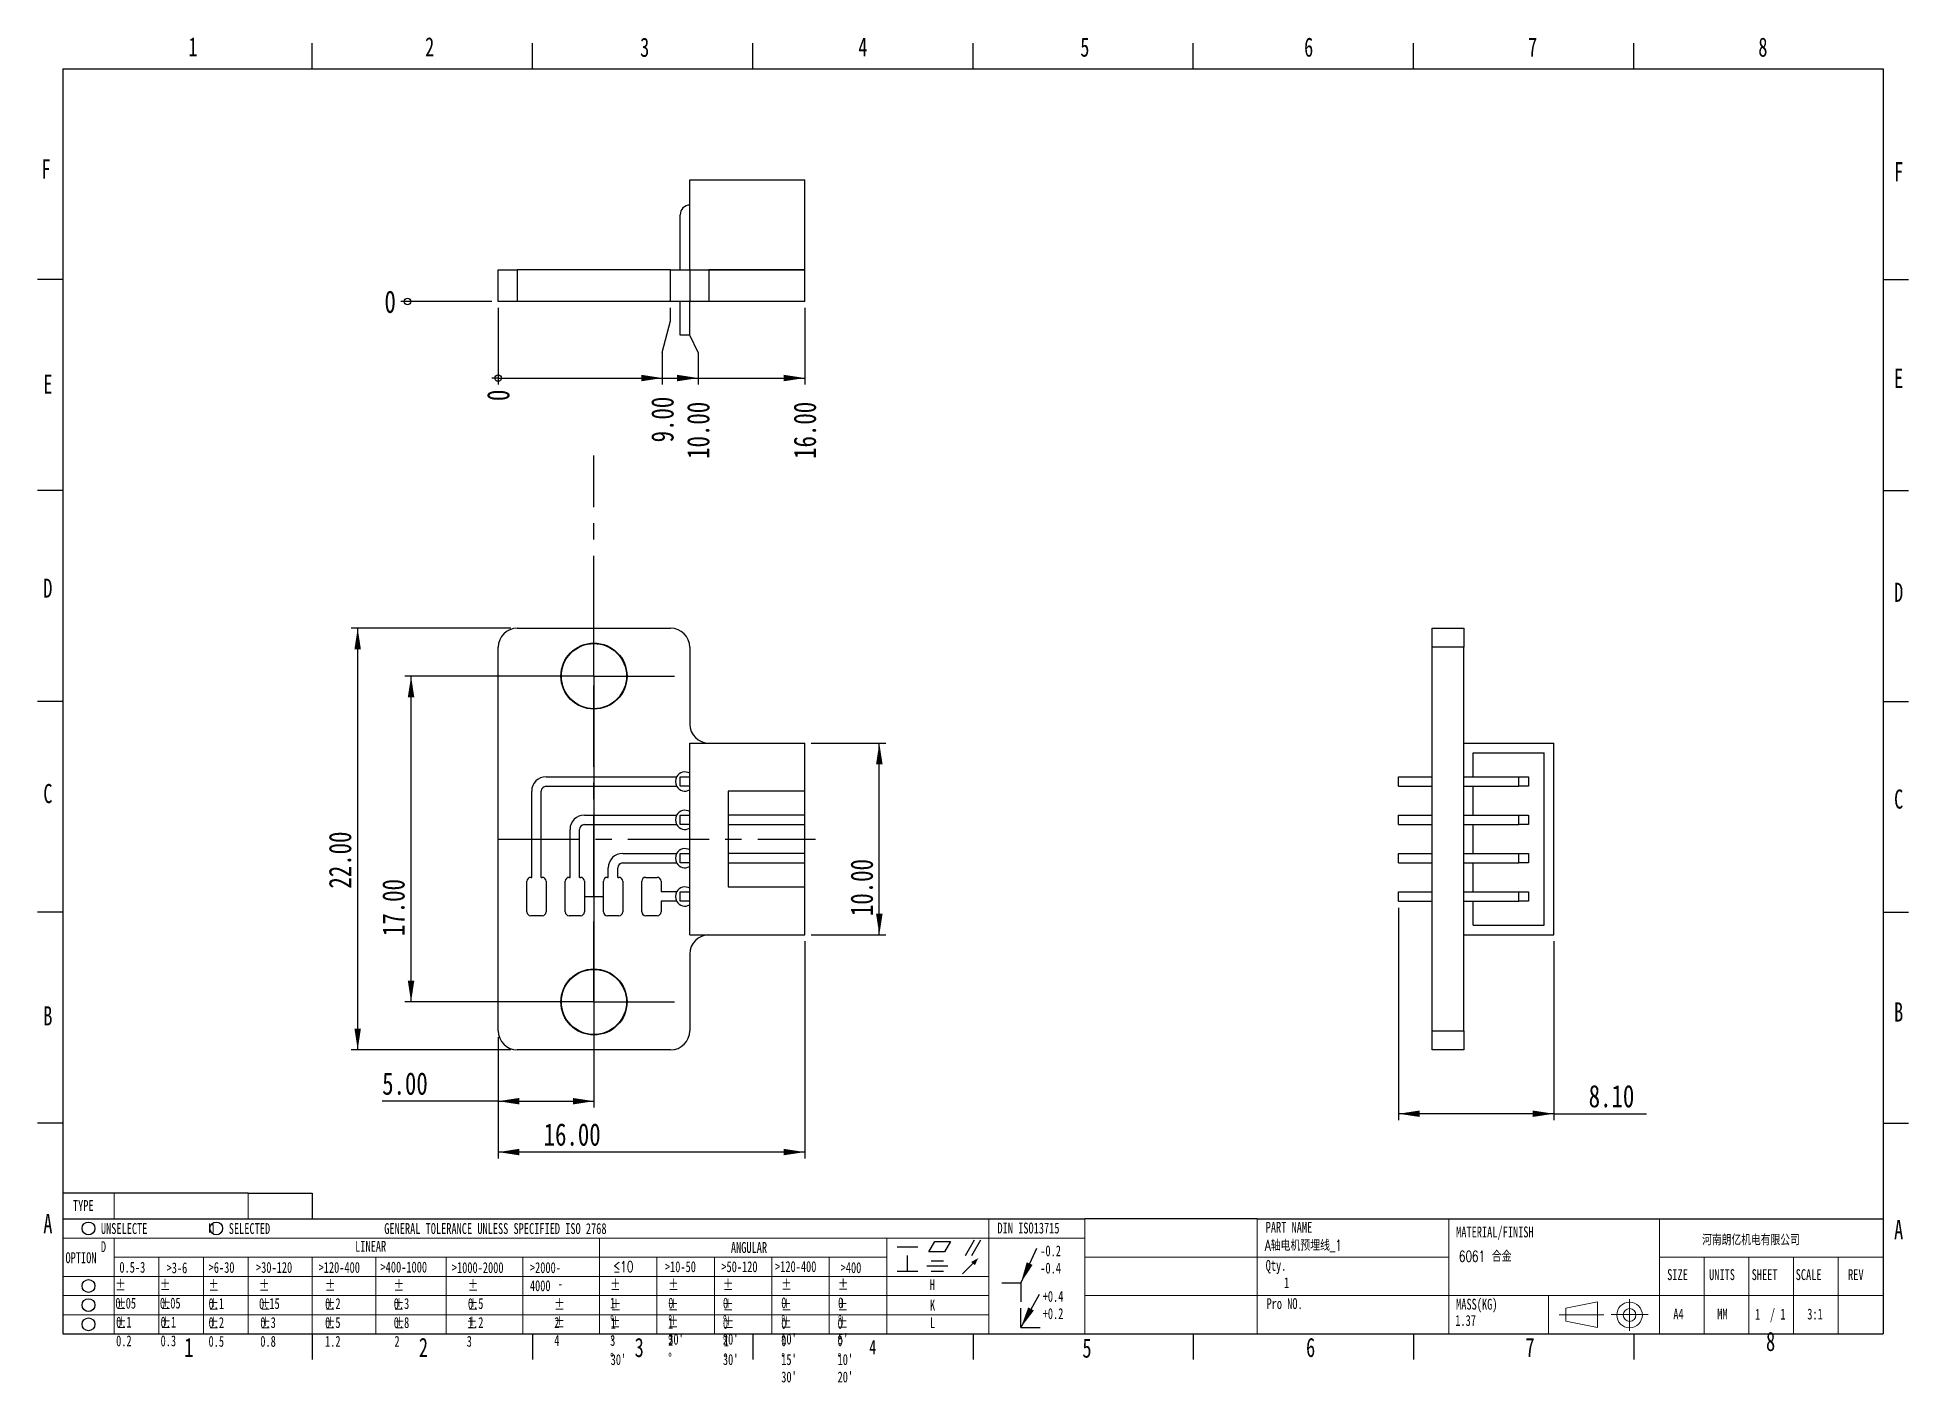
# Model space of a CAD drawing. Header units: millimetres. Extents: x 2 to 295, y -2 to 209.
import ezdxf

# ---------------------------------------------------------------- set-up
doc = ezdxf.new("R2010")
doc.units = ezdxf.units.MM
doc.header["$PDSIZE"] = -1
doc.linetypes.add('CENTERX2', pattern=[20.32, 12.7, -2.54, 2.54, -2.54])
doc.layers.add('SLD-0', color=179, linetype='Continuous')
doc.styles.add('SLDTEXTSTYLE0', font='TXT', dxfattribs={"width": 0.7})
doc.styles.add('SLDTEXTSTYLE1', font='TXT', dxfattribs={"width": 0.7, "bigfont": 'bigfont'})
doc.styles.add('SLDTEXTSTYLE2', font='TXT', dxfattribs={"width": 0.75, "bigfont": 'bigfont'})
doc.styles.add('SLDTEXTSTYLE3', font='TXT', dxfattribs={"width": 0.75})
doc.dimstyles.new('SLDDIMSTYLE0', dxfattribs={"dimtxt": 3.5, "dimasz": 3.302, "dimexe": 0, "dimexo": 0.0625, "dimgap": 0.875, "dimtad": 1, "dimlfac": 0.333333, "dimrnd": 1e-09, "dimzin": 4, "dimdsep": 46, "dimtxsty": 'SLDTEXTSTYLE3', "dimsah": 1, "dimcen": 0.09, "dimadec": 0, "dimazin": 1, "dimtfac": 1, "dimtofl": 0, "dimtmove": 0, "dimatfit": 3, "dimfxl": 1, "dimfrac": 2, "dimtolj": 1, "dimtzin": 12, "dimarcsym": 0})
doc.dimstyles.new('SLDDIMSTYLE1', dxfattribs={"dimtxt": 3.5, "dimasz": 0.338667, "dimexe": 0, "dimexo": 0.0625, "dimgap": 0.875, "dimtad": 0, "dimtih": 1, "dimtoh": 1, "dimdec": 0, "dimlfac": 0.333333, "dimrnd": 1e-09, "dimdsep": 46, "dimtxsty": 'SLDTEXTSTYLE3', "dimblk1": 'ORIGIN', "dimblk2": 'ORIGIN', "dimsah": 1, "dimcen": 0.09, "dimadec": 0, "dimazin": 2, "dimtfac": 1, "dimtdec": 0, "dimtofl": 0, "dimtmove": 0, "dimatfit": 3, "dimldrblk": 'ORIGIN', "dimfxl": 1, "dimfrac": 2, "dimtolj": 1, "dimtzin": 12, "dimarcsym": 0})
doc.dimstyles.new('SLDDIMSTYLE2', dxfattribs={"dimtxt": 3.5, "dimasz": 3.302, "dimexe": 0, "dimexo": 0.0625, "dimgap": 0.875, "dimtad": 0, "dimtih": 1, "dimtoh": 1, "dimlfac": 0.333333, "dimrnd": 1e-09, "dimzin": 4, "dimdsep": 46, "dimtxsty": 'SLDTEXTSTYLE3', "dimsah": 1, "dimcen": 0.09, "dimadec": 0, "dimazin": 1, "dimtfac": 1, "dimtofl": 0, "dimtmove": 0, "dimatfit": 3, "dimfxl": 1, "dimfrac": 2, "dimtolj": 1, "dimtzin": 12, "dimarcsym": 0})

# ---------------------------------------------------------------- blocks, each defined once
blk = doc.blocks.new('块2')
at = {"color": 7, "linetype": 'CENTERX2', "lineweight": 18}
blk.add_line((247, 9), (254, 9), dxfattribs=at)
at = {"color": 7, "linetype": 'Continuous', "lineweight": 18}
for p, q in [((253, 11), (248.07, 10)), ((248.07, 10), (248.07, 8)), ((253, 7), (253, 11)), ((248.07, 8), (253, 7))]:
    blk.add_line(p, q, dxfattribs=at)
blk = doc.blocks.new('块3')
at = {"color": 7, "linetype": 'Continuous', "lineweight": 18}
blk.add_line((248.41, 9.01), (254.21, 9.01), dxfattribs=at)
at = {"color": 7, "linetype": 'CENTERX2', "lineweight": 18}
blk.add_line((251.31, 11.45), (251.31, 6.45), dxfattribs=at)
at = {"color": 7, "linetype": 'Continuous', "lineweight": 18}
for radius in [2, 1]:
    blk.add_circle((251.31, 8.95), radius, dxfattribs=at)
blk = doc.blocks.new('SW_SYMBOL_GTOL_FLAT')
at = {"layer": 'SLD-0', "color": 0}
for p, q in [((0, 0), (577.3, 1000)), ((1500, 0), (0, 0)), ((577.3, 1000), (2077.3, 1000)), ((2077.3, 1000), (1500, 0))]:
    blk.add_line(p, q, dxfattribs=at)
blk = doc.blocks.new('SW_SYMBOL_GTOL_SYMMETRY')
at = {"layer": 'SLD-0', "color": 0}
for p, q in [((0, 500), (2000, 500)), ((400, 1000), (1600, 1000)), ((400, 0), (1600, 0))]:
    blk.add_line(p, q, dxfattribs=at)
blk = doc.blocks.new('SW_SYMBOL_GTOL_SRUN')
at = {"layer": 'SLD-0', "color": 0}
blk.add_line((0, -250), (980, 730), dxfattribs=at)
blk.add_solid([(1500, 1250), (822, 880), (1183, 572)], dxfattribs=at)
blk = doc.blocks.new('SW_SYMBOL_GTOL_PERP')
at = {"layer": 'SLD-0', "color": 0}
for p, q in [((1000, -250), (1000, 1250)), ((0, -250), (2000, -250))]:
    blk.add_line(p, q, dxfattribs=at)
blk = doc.blocks.new('SW_SYMBOL_GTOL_PARA')
at = {"layer": 'SLD-0', "color": 0}
for p, q in [((0, -250), (866, 1250)), ((600, -250), (1466, 1250))]:
    blk.add_line(p, q, dxfattribs=at)
blk = doc.blocks.new('SW_SYMBOL_GTOL_STRAIGHT')
at = {"layer": 'SLD-0', "color": 0}
blk.add_line((0, 500), (2000, 500), dxfattribs=at)
blk = doc.blocks.new('SW_NOTE_0')
at = {"layer": 'SLD-0', "color": 0, "char_height": 1.7, "attachment_point": 1, "style": 'SLDTEXTSTYLE0'}
for s, insert in [('-0.2', (0.57, 0.47)), ('-0.4', (0.57, -2.23))]:
    blk.add_mtext(s, dxfattribs=dict(at, insert=insert))
blk = doc.blocks.new('SW_NOTE_0_1')
at = {"layer": 'SLD-0', "color": 0, "char_height": 1.7, "attachment_point": 1, "style": 'SLDTEXTSTYLE0'}
for s, insert in [('+0.4', (0.57, 0.54)), ('+0.2', (0.57, -2.16))]:
    blk.add_mtext(s, dxfattribs=dict(at, insert=insert))
blk = doc.blocks.new('_D')
at = {"layer": 'SLD-0', "color": 7}
for p, q in [((76.15, 116.45), (51.15, 116.45)), ((52.15, 50.45), (52.15, 116.45)), ((76.15, 50.45), (51.15, 50.45))]:
    blk.add_line(p, q, dxfattribs=at)
for points in [[(52.15, 116.45), (51.64, 113.15), (52.65, 113.15)], [(52.15, 50.45), (52.65, 53.76), (51.64, 53.76)]]:
    blk.add_solid(points, dxfattribs=at)
at = {"layer": 'SLD-0', "color": 7, "insert": (47.63, 75.69), "char_height": 3.5, "attachment_point": 1, "rotation": 90, "style": 'SLDTEXTSTYLE3'}
blk.add_mtext('22.00', dxfattribs=at)
blk = doc.blocks.new('_D_1')
at = {"layer": 'SLD-0', "color": 7}
for p, q in [((122.15, 67.45), (122.15, 33.45)), ((74.15, 52.45), (74.15, 33.45)), ((122.15, 34.45), (74.15, 34.45))]:
    blk.add_line(p, q, dxfattribs=at)
for points in [[(74.15, 34.45), (77.45, 33.95), (77.45, 34.96)], [(122.15, 34.45), (118.84, 34.96), (118.84, 33.95)]]:
    blk.add_solid(points, dxfattribs=at)
at = {"layer": 'SLD-0', "color": 7, "insert": (81.27, 38.96), "char_height": 3.5, "attachment_point": 1, "style": 'SLDTEXTSTYLE3'}
blk.add_mtext('16.00', dxfattribs=at)
blk = doc.blocks.new('_D_2')
at = {"layer": 'SLD-0', "color": 7}
for p, q in [((89.15, 107.95), (89.15, 41.42)), ((74.15, 52.45), (74.15, 41.42)), ((74.15, 42.42), (55.98, 42.42)), ((74.15, 42.42), (89.15, 42.42))]:
    blk.add_line(p, q, dxfattribs=at)
for points in [[(74.15, 42.42), (77.45, 41.91), (77.45, 42.92)], [(89.15, 42.42), (85.84, 42.92), (85.84, 41.91)]]:
    blk.add_solid(points, dxfattribs=at)
at = {"layer": 'SLD-0', "color": 7, "insert": (55.98, 46.93), "char_height": 3.5, "attachment_point": 1, "style": 'SLDTEXTSTYLE3'}
blk.add_mtext('5.00', dxfattribs=at)
blk = doc.blocks.new('_D_3')
at = {"layer": 'SLD-0', "color": 7}
for p, q in [((88.15, 108.95), (59.51, 108.95)), ((60.51, 57.95), (60.51, 108.95)), ((88.15, 57.95), (59.51, 57.95))]:
    blk.add_line(p, q, dxfattribs=at)
for points in [[(60.51, 108.95), (60, 105.65), (61.01, 105.65)], [(60.51, 57.95), (61.01, 61.26), (60, 61.26)]]:
    blk.add_solid(points, dxfattribs=at)
at = {"layer": 'SLD-0', "color": 7, "insert": (55.99, 68.26), "char_height": 3.5, "attachment_point": 1, "rotation": 90, "style": 'SLDTEXTSTYLE3'}
blk.add_mtext('17.00', dxfattribs=at)
blk = doc.blocks.new('_D_4')
at = {"layer": 'SLD-0', "color": 7}
for p, q in [((123.15, 98.45), (134.83, 98.45)), ((133.83, 68.45), (133.83, 98.45)), ((123.15, 68.45), (134.83, 68.45))]:
    blk.add_line(p, q, dxfattribs=at)
for points in [[(133.83, 98.45), (133.32, 95.15), (134.34, 95.15)], [(133.83, 68.45), (134.34, 71.76), (133.32, 71.76)]]:
    blk.add_solid(points, dxfattribs=at)
at = {"layer": 'SLD-0', "color": 7, "insert": (129.32, 71.39), "char_height": 3.5, "attachment_point": 1, "rotation": 90, "style": 'SLDTEXTSTYLE3'}
blk.add_mtext('10.00', dxfattribs=at)
blk = doc.blocks.new('SW_CENTERMARKSYMBOL_0')
at = {"layer": 'SLD-0', "color": 0}
for p, q in [((0, 7.5), (0, 12.6)), ((0, 0), (0, 7.5)), ((-7.5, 0), (-12.6, 0)), ((0, 0), (-7.5, 0)), ((0, 0), (0, -7.5)), ((0, 0), (7.5, 0)), ((7.5, 0), (12.6, 0)), ((0, -7.5), (0, -12.6))]:
    blk.add_line(p, q, dxfattribs=at)
blk = doc.blocks.new('SW_CENTERMARKSYMBOL_1')
at = {"layer": 'SLD-0', "color": 0}
for p, q in [((0, 7.5), (0, 12.6)), ((0, 0), (0, 7.5)), ((-7.5, 0), (-12.6, 0)), ((0, 0), (-7.5, 0)), ((0, 0), (0, -7.5)), ((0, 0), (7.5, 0)), ((7.5, 0), (12.6, 0)), ((0, -7.5), (0, -12.6))]:
    blk.add_line(p, q, dxfattribs=at)
blk = doc.blocks.new('_D_5')
at = {"layer": 'SLD-0', "color": 7}
for p, q in [((215.14, 72.7), (215.14, 39.45)), ((239.44, 67.45), (239.44, 39.45)), ((239.44, 40.45), (215.14, 40.45)), ((239.44, 40.45), (253.97, 40.45))]:
    blk.add_line(p, q, dxfattribs=at)
for points in [[(215.14, 40.45), (218.44, 39.95), (218.44, 40.96)], [(239.44, 40.45), (236.14, 40.96), (236.14, 39.95)]]:
    blk.add_solid(points, dxfattribs=at)
at = {"layer": 'SLD-0', "color": 7, "insert": (244.91, 44.96), "char_height": 3.5, "attachment_point": 1, "style": 'SLDTEXTSTYLE3'}
blk.add_mtext('8.10', dxfattribs=at)
blk = doc.blocks.new('_Origin')
at = {"color": 0, "linetype": 'ByBlock', "lineweight": -2}
blk.add_line((0, 0), (-1, 0), dxfattribs=at)
blk.add_circle((0, 0), 0.5, dxfattribs=at)
blk = doc.blocks.new('_D_6')
at = {"layer": 'SLD-0'}
blk.add_line((74.15, 166.57), (74.15, 154.58), dxfattribs=at)
at = {"layer": 'SLD-0', "xscale": 1.016, "yscale": 1.016}
blk.add_blockref('_Origin', (74.15, 155.6), dxfattribs=at)
at = {"layer": 'SLD-0', "insert": (72.41, 152), "char_height": 3.5, "attachment_point": 1, "rotation": 90, "style": 'SLDTEXTSTYLE3'}
blk.add_mtext('0', dxfattribs=at)
blk = doc.blocks.new('_D_7')
at = {"layer": 'SLD-0', "color": 7}
for p, q in [((99.84, 159.58), (101.15, 164.58)), ((101.15, 164.58), (101.15, 166.57)), ((99.84, 159.58), (99.84, 154.58)), ((74.15, 155.6), (99.84, 155.6))]:
    blk.add_line(p, q, dxfattribs=at)
blk.add_solid([(99.84, 155.6), (96.54, 156.11), (96.54, 155.09)], dxfattribs=at)
at = {"layer": 'SLD-0', "color": 7, "insert": (98.11, 145.53), "char_height": 3.5, "attachment_point": 1, "rotation": 90, "style": 'SLDTEXTSTYLE3'}
blk.add_mtext('9.00', dxfattribs=at)
blk = doc.blocks.new('_D_8')
at = {"layer": 'SLD-0', "color": 7}
for p, q in [((105.45, 159.58), (104.15, 162.32)), ((105.45, 159.58), (105.45, 154.58)), ((99.84, 155.6), (105.45, 155.6))]:
    blk.add_line(p, q, dxfattribs=at)
blk.add_solid([(105.45, 155.6), (102.15, 156.11), (102.15, 155.09)], dxfattribs=at)
at = {"layer": 'SLD-0', "color": 7, "insert": (103.72, 142.95), "char_height": 3.5, "attachment_point": 1, "rotation": 90, "style": 'SLDTEXTSTYLE3'}
blk.add_mtext('10.00', dxfattribs=at)
blk = doc.blocks.new('_D_9')
at = {"layer": 'SLD-0', "color": 7}
for p, q in [((122.15, 166.57), (122.15, 154.58)), ((105.45, 155.6), (122.15, 155.6))]:
    blk.add_line(p, q, dxfattribs=at)
blk.add_solid([(122.15, 155.6), (118.84, 156.11), (118.84, 155.09)], dxfattribs=at)
at = {"layer": 'SLD-0', "color": 7, "insert": (120.41, 142.95), "char_height": 3.5, "attachment_point": 1, "rotation": 90, "style": 'SLDTEXTSTYLE3'}
blk.add_mtext('16.00', dxfattribs=at)
blk = doc.blocks.new('_D_10')
at = {"layer": 'SLD-0'}
blk.add_line((73.15, 167.57), (58.93, 167.57), dxfattribs=at)
at = {"layer": 'SLD-0', "xscale": 1.016, "yscale": 1.016}
blk.add_blockref('_Origin', (59.94, 167.57), dxfattribs=at)
at = {"layer": 'SLD-0', "insert": (56.34, 169.3), "char_height": 3.5, "attachment_point": 1, "style": 'SLDTEXTSTYLE3'}
blk.add_mtext('0', dxfattribs=at)

msp = doc.modelspace()

# ---------------------------------------------------------------- linework, layer by layer
at = {"color": 7, "linetype": 'Continuous', "lineweight": 25}
for p, q in [((45, 204), (45, 208)), ((79.5, 204), (79.5, 208)), ((114, 204), (114, 208)), ((148.5, 204), (148.5, 208)), ((183, 204), (183, 208)), ((217.5, 204), (217.5, 208)), ((252, 204), (252, 208)), ((6, 204), (291, 204)), ((6, 204), (6, 6)), ((291, 204), (291, 6)), ((104.146, 186.615), (122.146, 186.615)), ((104.146, 172.515), (104.146, 186.615)), ((122.146, 172.515), (122.146, 186.615)), ((102.646, 172.515), (102.646, 181.165)), ((6, 171), (2, 171)), ((74.146, 167.565), (74.146, 172.515)), ((74.146, 172.515), (77.146, 172.515)), ((77.146, 172.515), (77.146, 167.565)), ((101.146, 172.515), (77.146, 172.515)), ((101.146, 167.565), (101.146, 172.515)), ((101.146, 172.515), (104.146, 172.515)), ((104.146, 172.515), (104.146, 167.565)), ((104.146, 172.515), (107.146, 172.515)), ((107.146, 172.515), (122.146, 172.515)), ((107.146, 172.515), (107.146, 167.565)), ((122.146, 172.515), (107.146, 172.515)), ((122.146, 167.565), (122.146, 172.515)), ((291, 171), (295, 171)), ((77.146, 167.565), (74.146, 167.565)), ((101.146, 167.565), (77.146, 167.565)), ((104.146, 167.565), (101.146, 167.565)), ((102.646, 162.315), (102.646, 167.565)), ((104.146, 162.315), (104.146, 167.565)), ((107.146, 167.565), (104.146, 167.565)), ((122.146, 167.565), (107.146, 167.565)), ((104.146, 162.315), (102.646, 162.315)), ((6, 138), (2, 138)), ((291, 138), (295, 138)), ((77.146, 116.453), (101.146, 116.453)), ((220.39, 116.453), (225.34, 116.453)), ((220.39, 113.453), (220.39, 116.453)), ((225.34, 116.453), (225.34, 113.453)), ((74.146, 53.453), (74.146, 113.453)), ((104.146, 113.453), (104.146, 101.453)), ((225.34, 113.453), (220.39, 113.453)), ((220.39, 53.453), (220.39, 113.453)), ((225.34, 53.453), (225.34, 113.453)), ((6, 105), (2, 105)), ((291, 105), (295, 105)), ((104.146, 98.453), (122.146, 98.453)), ((104.146, 68.453), (104.146, 98.453)), ((122.146, 90.953), (122.146, 98.453)), ((225.34, 98.453), (239.44, 98.453)), ((226.84, 96.953), (237.94, 96.953)), ((226.84, 93.203), (226.84, 96.953)), ((237.94, 69.953), (237.94, 96.953)), ((239.44, 68.453), (239.44, 98.453)), ((79.396, 77.453), (79.396, 90.953)), ((80.896, 77.453), (80.896, 90.953)), ((81.646, 93.203), (102.097, 93.203)), ((81.646, 91.703), (102.097, 91.703)), ((102.646, 91.703), (102.646, 93.203)), ((102.646, 93.203), (104.146, 93.203)), ((104.146, 91.703), (102.646, 91.703)), ((122.146, 90.953), (110.146, 90.953)), ((110.146, 90.953), (110.146, 75.953)), ((122.146, 87.203), (122.146, 90.953)), ((215.14, 93.203), (220.39, 93.203)), ((215.14, 91.703), (215.14, 93.203)), ((215.14, 91.703), (220.39, 91.703)), ((225.34, 93.203), (233.99, 93.203)), ((225.34, 91.703), (233.99, 91.703)), ((226.84, 87.203), (226.84, 91.703)), ((233.99, 91.703), (233.99, 93.203)), ((233.99, 93.203), (235.49, 93.203)), ((235.49, 91.703), (233.99, 91.703)), ((235.49, 93.203), (235.49, 91.703)), ((87.646, 87.203), (102.097, 87.203)), ((87.646, 85.703), (102.097, 85.703)), ((102.646, 85.703), (102.646, 87.203)), ((102.646, 87.203), (104.146, 87.203)), ((104.146, 85.703), (102.646, 85.703)), ((122.146, 87.203), (110.146, 87.203)), ((110.146, 85.703), (122.146, 85.703)), ((122.146, 85.703), (122.146, 87.203)), ((122.146, 81.203), (122.146, 85.703)), ((215.14, 87.203), (220.39, 87.203)), ((215.14, 85.703), (215.14, 87.203)), ((215.14, 85.703), (220.39, 85.703)), ((225.34, 87.203), (233.99, 87.203)), ((225.34, 85.703), (233.99, 85.703)), ((226.84, 81.203), (226.84, 85.703)), ((233.99, 85.703), (233.99, 87.203)), ((233.99, 87.203), (235.49, 87.203)), ((235.49, 85.703), (233.99, 85.703)), ((235.49, 87.203), (235.49, 85.703)), ((85.396, 77.453), (85.396, 84.953)), ((86.896, 77.453), (86.896, 84.953)), ((93.646, 81.203), (102.097, 81.203)), ((93.646, 79.703), (102.097, 79.703)), ((102.646, 79.703), (102.646, 81.203)), ((102.646, 81.203), (104.146, 81.203)), ((104.146, 79.703), (102.646, 79.703)), ((122.146, 81.203), (110.146, 81.203)), ((110.146, 79.703), (122.146, 79.703)), ((122.146, 79.703), (122.146, 81.203)), ((122.146, 75.953), (122.146, 79.703)), ((215.14, 81.203), (220.39, 81.203)), ((215.14, 79.703), (215.14, 81.203)), ((215.14, 79.703), (220.39, 79.703)), ((225.34, 81.203), (233.99, 81.203)), ((225.34, 79.703), (233.99, 79.703)), ((226.84, 75.203), (226.84, 79.703)), ((233.99, 79.703), (233.99, 81.203)), ((233.99, 81.203), (235.49, 81.203)), ((235.49, 79.703), (233.99, 79.703)), ((235.49, 81.203), (235.49, 79.703)), ((78.646, 72.053), (78.646, 76.853)), ((79.246, 77.453), (79.396, 77.453)), ((80.896, 77.453), (81.046, 77.453)), ((81.646, 76.853), (81.646, 72.053)), ((84.646, 72.053), (84.646, 76.853)), ((85.246, 77.453), (85.396, 77.453)), ((86.896, 77.453), (87.046, 77.453)), ((87.646, 76.853), (87.646, 72.053)), ((90.646, 72.053), (90.646, 76.853)), ((91.246, 77.453), (91.396, 77.453)), ((91.396, 77.453), (91.396, 78.953)), ((92.896, 77.453), (92.896, 78.953)), ((92.896, 77.453), (93.046, 77.453)), ((93.646, 76.853), (93.646, 72.053)), ((96.646, 72.053), (96.646, 76.853)), ((97.246, 77.453), (99.046, 77.453)), ((99.646, 76.853), (99.646, 75.203)), ((102.097, 75.203), (99.646, 75.203)), ((99.646, 73.703), (99.646, 72.053)), ((102.097, 73.703), (99.646, 73.703)), ((102.646, 73.703), (102.646, 75.203)), ((102.646, 75.203), (104.146, 75.203)), ((104.146, 73.703), (102.646, 73.703)), ((110.146, 75.953), (122.146, 75.953)), ((122.146, 68.453), (122.146, 75.953)), ((215.14, 73.703), (215.14, 75.203)), ((215.14, 75.203), (220.39, 75.203)), ((215.14, 73.703), (220.39, 73.703)), ((225.34, 75.203), (233.99, 75.203)), ((225.34, 73.703), (233.99, 73.703)), ((226.84, 69.953), (226.84, 73.703)), ((233.99, 73.703), (233.99, 75.203)), ((233.99, 75.203), (235.49, 75.203)), ((235.49, 73.703), (233.99, 73.703)), ((235.49, 75.203), (235.49, 73.703)), ((6, 72), (2, 72)), ((81.046, 71.453), (79.246, 71.453)), ((87.046, 71.453), (85.246, 71.453)), ((93.046, 71.453), (91.246, 71.453)), ((99.046, 71.453), (97.246, 71.453)), ((291, 72), (295, 72)), ((104.146, 68.453), (122.146, 68.453)), ((225.34, 68.453), (239.44, 68.453)), ((226.84, 69.953), (237.94, 69.953)), ((104.146, 65.453), (104.146, 53.453)), ((220.39, 53.453), (225.34, 53.453)), ((220.39, 50.453), (220.39, 53.453)), ((225.34, 53.453), (225.34, 50.453)), ((101.146, 50.453), (77.146, 50.453)), ((225.34, 50.453), (220.39, 50.453)), ((6, 39), (2, 39)), ((291, 39), (295, 39)), ((35, 28), (6, 28)), ((35, 28), (45, 28)), ((45, 28), (45, 24)), ((6, 24), (166, 24)), ((193, 24), (166, 24)), ((193, 24), (223, 24)), ((223, 24), (291, 24)), ((6, 6), (291, 6)), ((45, 6), (45, 2)), ((79.5, 6), (79.5, 2)), ((114, 6), (114, 2)), ((148.5, 6), (148.5, 2)), ((183, 6), (183, 2)), ((217.5, 6), (217.5, 2)), ((252, 6), (252, 2))]:
    msp.add_line(p, q, dxfattribs=at)
at = {"color": 7, "linetype": 'CENTERX2'}
for p, q in [((89.146, 74.453), (89.146, 143.453)), ((74.146, 83.453), (123.833, 83.453)), ((87.646, 74.453), (90.646, 74.453))]:
    msp.add_line(p, q, dxfattribs=at)
at = {"color": 7, "linetype": 'Continuous', "lineweight": 18}
for p, q in [((14, 28), (14, 24)), ((35, 24), (35, 28)), ((151, 21), (151, 24)), ((166, 21), (166, 24)), ((193, 24), (193, 6)), ((223, 18), (223, 24)), ((256, 17), (256, 24)), ((6, 21), (151, 21)), ((14, 21), (14, 6)), ((90, 18), (90, 21)), ((135, 18), (135, 21)), ((151, 21), (151, 6)), ((151, 21), (166, 21)), ((166, 21), (166, 6)), ((28, 18), (14, 18)), ((21, 6), (21, 18)), ((28, 18), (135, 18)), ((28, 18), (28, 6)), ((35, 18), (35, 6)), ((45, 18), (45, 6)), ((55, 18), (55, 6)), ((66, 18), (66, 6)), ((78, 18), (78, 6)), ((90, 18), (90, 6)), ((99, 18), (99, 6)), ((108, 18), (108, 6)), ((117, 18), (117, 6)), ((126, 18), (126, 6)), ((135, 18), (135, 6)), ((166, 18), (193, 18)), ((193, 18), (223, 18)), ((223, 18), (223, 6)), ((256, 18), (291, 18)), ((263, 18), (263, 6)), ((270, 18), (270, 6)), ((277, 18), (277, 6)), ((284, 18), (284, 6)), ((14, 15), (6, 15)), ((14, 15), (135, 15)), ((135, 15), (151, 15)), ((256, 17), (256, 6)), ((6, 12), (135, 12)), ((135, 12), (151, 12)), ((166, 12), (193, 12)), ((193, 12), (223, 12)), ((223, 12), (256.338, 12)), ((238.6, 12), (238.6, 6)), ((256, 12), (291, 12)), ((6, 9), (135, 9)), ((135, 9), (151, 9))]:
    msp.add_line(p, q, dxfattribs=at)
at = {"color": 7, "linetype": 'Continuous', "lineweight": 25}
for centre, radius in [((89.146, 108.953), 5.175), ((89.146, 108.953), 5.1), ((89.146, 57.953), 5.175), ((89.146, 57.953), 5.1)]:
    msp.add_circle(centre, radius, dxfattribs=at)
for centre, radius, start, end in [((104.146, 181.165), 1.5, 90, 180), ((77.146, 113.453), 3, 90, 180), ((101.146, 113.453), 3, 0, 90), ((107.146, 101.453), 3, 180, 270), ((103.396, 92.453), 1.5, 60, 150), ((81.646, 90.953), 2.25, 90, 180), ((81.646, 90.953), 0.75, 90, 180), ((103.396, 92.453), 1.5, 150, 210), ((103.396, 92.453), 1.5, 210, 300), ((103.396, 86.453), 1.5, 60, 150), ((87.646, 84.953), 2.25, 90, 180), ((87.646, 84.953), 0.75, 90, 180), ((103.396, 86.453), 1.5, 150, 210), ((103.396, 86.453), 1.5, 210, 300), ((93.646, 78.953), 2.25, 90, 180), ((93.646, 78.953), 0.75, 90, 180), ((103.396, 80.453), 1.5, 150, 210), ((103.396, 80.453), 1.5, 60, 150), ((103.396, 80.453), 1.5, 210, 300), ((79.246, 76.853), 0.6, 90, 180), ((81.046, 76.853), 0.6, 0, 90), ((85.246, 76.853), 0.6, 90, 180), ((87.046, 76.853), 0.6, 0, 90), ((91.246, 76.853), 0.6, 90, 180), ((93.046, 76.853), 0.6, 0, 90), ((97.246, 76.853), 0.6, 90, 180), ((99.046, 76.853), 0.6, 0, 90), ((103.396, 74.453), 1.5, 150, 210), ((103.396, 74.453), 1.5, 60, 150), ((103.396, 74.453), 1.5, 210, 300), ((79.246, 72.053), 0.6, 180, 270), ((81.046, 72.053), 0.6, 270, 0), ((85.246, 72.053), 0.6, 180, 270), ((87.046, 72.053), 0.6, 270, 0), ((91.246, 72.053), 0.6, 180, 270), ((93.046, 72.053), 0.6, 270, 0), ((97.246, 72.053), 0.6, 180, 270), ((99.046, 72.053), 0.6, 270, 0), ((107.146, 65.453), 3, 90, 180), ((77.146, 53.453), 3, 180, 270), ((101.146, 53.453), 3, 270, 0)]:
    msp.add_arc(centre, radius, start, end, dxfattribs=at)
at = {"color": 7, "linetype": 'Continuous'}
for p in [(89.146, 108.953), (89.146, 57.953)]:
    msp.add_point(p, dxfattribs=at)
at = {"layer": 'SLD-0'}
for p, q in [((158.465, 19.378), (156, 14)), ((158.843, 12.181), (156, 7))]:
    msp.add_line(p, q, dxfattribs=at)
at = {"layer": 'SLD-0', "color": 7}
for p, q in [((153, 14), (156, 14)), ((156, 14), (156, 11)), ((156, 7), (156, 10)), ((156, 7), (159, 7))]:
    msp.add_line(p, q, dxfattribs=at)
for centre in [(10, 22.5), (30, 22.5), (10, 13.5), (10, 10.5), (10, 7.5)]:
    msp.add_circle(centre, 1, dxfattribs=at)
at = {"layer": 'SLD-0'}
msp.add_point((291, 24), dxfattribs=at)
for points in [[(156, 14), (157.837, 16.79), (156.914, 17.213)], [(156, 7), (158.034, 9.65), (157.143, 10.139)]]:
    msp.add_solid(points, dxfattribs=at)

# ---------------------------------------------------------------- block references
at = {"color": 7, "linetype": 'Continuous'}
for name, p in [('块2', (-6.717, 0)), ('块3', (0, 0))]:
    msp.add_blockref(name, p, dxfattribs=at)
at = {"layer": 'SLD-0', "color": 7}
for name, p in [('SW_CENTERMARKSYMBOL_1', (89.146, 108.953)), ('SW_CENTERMARKSYMBOL_0', (89.146, 57.953))]:
    msp.add_blockref(name, p, dxfattribs=at)
at = {"layer": 'SLD-0', "xscale": 0.0016290909, "yscale": 0.0016290909, "zscale": 0.0016290909}
for name, p in [('SW_SYMBOL_GTOL_PARA', (147.317, 18.664)), ('SW_SYMBOL_GTOL_STRAIGHT', (136.611, 18.831)), ('SW_SYMBOL_GTOL_PERP', (136.611, 16.213)), ('SW_SYMBOL_GTOL_FLAT', (141.588, 18.831)), ('SW_SYMBOL_GTOL_SRUN', (146.873, 15.819)), ('SW_SYMBOL_GTOL_SYMMETRY', (141.294, 15.819))]:
    msp.add_blockref(name, p, dxfattribs=at)
at = {"layer": 'SLD-0'}
for name, p in [('SW_NOTE_0', (158.465, 19.378)), ('SW_NOTE_0_1', (158.843, 12.181))]:
    msp.add_blockref(name, p, dxfattribs=at)

# ---------------------------------------------------------------- texts
at = {"color": 7, "linetype": 'Continuous', "lineweight": 0, "attachment_point": 1, "style": 'SLDTEXTSTYLE0'}
for s, insert, char_height in [('1', (25.654, 208.943), 3), ('2', (62.705, 208.943), 3), ('3', (96.375, 208.88), 3), ('4', (130.538, 208.931), 3), ('5', (165.297, 208.902), 3), ('6', (200.351, 208.902), 3), ('7', (235.408, 208.902), 3), ('8', (271.474, 208.902), 3), ('F', (2.631, 189.827), 3), ('F', (292.731, 189.394), 3), ('E', (2.922, 156.132), 3), ('E', (292.731, 157.056), 3), ('D', (2.922, 124.216), 3), ('D', (292.731, 123.572), 3), ('C', (2.922, 92.074), 3), ('C', (292.731, 91.205), 3), ('B', (2.922, 57.274), 3), ('B', (292.731, 57.876), 3), ('A', (2.922, 24.745), 3), ('A', (292.731, 23.817), 3), ('8', (272.684, 6.317), 3), ('1', (25.001, 5.38), 3), ('2', (61.731, 5.38), 3), ('3', (95.516, 5.38), 3), ('4', (132.256, 5.076), 2.3), ('5', (165.634, 5.278), 3), ('6', (200.654, 5.38), 3), ('7', (235.002, 5.38), 3)]:
    msp.add_mtext(s, dxfattribs=dict(at, insert=insert, char_height=char_height))
at = {"layer": 'SLD-0', "attachment_point": 1}
for s, insert, char_height, style in [('TYPE', (7.561, 26.935), 1.7, 'SLDTEXTSTYLE0'), ('PART NAME', (194.334, 23.535), 1.7, 'SLDTEXTSTYLE0'), ('UNSELECTE^JD', (11.939, 23.336), 1.7, 'SLDTEXTSTYLE0'), ('n', (28.761, 23.814), 2, 'SLDTEXTSTYLE0'), ('SELECTED', (31.964, 23.336), 1.7, 'SLDTEXTSTYLE0'), ('LINEAR', (51.752, 20.56), 1.7, 'SLDTEXTSTYLE0'), ('GENERAL TOLERANCE UNLESS SPECIFIED ISO 2768', (56.308, 23.333), 1.7, 'SLDTEXTSTYLE0'), ('DIN ISO13715', (152.328, 23.412), 1.7, 'SLDTEXTSTYLE0'), ('A轴电机预埋线_1', (194.198, 20.705), 1.7, 'SLDTEXTSTYLE1'), ('MATERIAL/FINISH', (224.148, 22.801), 1.7, 'SLDTEXTSTYLE0'), ('河南朗亿机电有限公司', (262.667, 21.566), 1.7, 'SLDTEXTSTYLE2'), ('OPTION', (6.391, 18.765), 1.7, 'SLDTEXTSTYLE0'), ('ANGULAR', (110.588, 20.369), 1.7, 'SLDTEXTSTYLE0'), ('Qty.', (194.334, 17.57), 1.7, 'SLDTEXTSTYLE0'), ('6061 合金', (224.601, 18.995), 1.7, 'SLDTEXTSTYLE1'), ('0.5-3', (14.838, 17.273), 1.7, 'SLDTEXTSTYLE0'), ('%%p^J0.05', (21.181, 14.5), 1.7, 'SLDTEXTSTYLE0'), ('>3-6', (22.224, 17.189), 1.7, 'SLDTEXTSTYLE0'), ('>6-30', (28.813, 17.25), 1.7, 'SLDTEXTSTYLE0'), ('>30-120', (36.224, 17.25), 1.7, 'SLDTEXTSTYLE0'), ('>120-400', (46.026, 17.25), 1.7, 'SLDTEXTSTYLE0'), ('>400-1000', (55.727, 17.305), 1.7, 'SLDTEXTSTYLE0'), ('>1000-2000', (66.892, 17.222), 1.7, 'SLDTEXTSTYLE0'), ('>2000-^J4000', (79.116, 17.222), 1.7, 'SLDTEXTSTYLE0'), ('%%p^J1^J%%d', (91.674, 14.511), 1.7, 'SLDTEXTSTYLE0'), ('≤10', (92.154, 17.362), 1.7, 'SLDTEXTSTYLE1'), ('>10-50', (100.257, 17.362), 1.7, 'SLDTEXTSTYLE0'), ("%%p^J0^J%%d^J30'", (100.778, 14.511), 1.7, 'SLDTEXTSTYLE0'), ('>50-120', (109.093, 17.362), 1.7, 'SLDTEXTSTYLE0'), ("%%p^J0^J%%d^J20'", (109.34, 14.511), 1.7, 'SLDTEXTSTYLE0'), ('>120-400', (117.5, 17.381), 1.7, 'SLDTEXTSTYLE0'), ("%%p^J0^J%%d^J10'", (118.471, 14.555), 1.7, 'SLDTEXTSTYLE0'), ("%%p^J0^J%%d^J5'", (127.363, 14.555), 1.7, 'SLDTEXTSTYLE0'), ('>400', (127.776, 17.222), 1.7, 'SLDTEXTSTYLE0'), ('1', (197.203, 14.855), 1.7, 'SLDTEXTSTYLE0'), ('SIZE', (257.2, 16.123), 1.7, 'SLDTEXTSTYLE0'), ('UNITS', (263.765, 16.123), 1.7, 'SLDTEXTSTYLE0'), ('SHEET', (270.432, 16.123), 1.7, 'SLDTEXTSTYLE0'), ('SCALE', (277.326, 16.123), 1.7, 'SLDTEXTSTYLE0'), ('REV', (285.529, 16.123), 1.7, 'SLDTEXTSTYLE0'), ('%%p^J0.05', (14.203, 14.486), 1.7, 'SLDTEXTSTYLE0'), ('%%p^J0.1', (28.796, 14.428), 1.7, 'SLDTEXTSTYLE0'), ('%%p^J0.15', (36.7, 14.428), 1.7, 'SLDTEXTSTYLE0'), ('%%p^J0.2', (47.037, 14.428), 1.7, 'SLDTEXTSTYLE0'), ('%%p^J0.3', (57.792, 14.428), 1.7, 'SLDTEXTSTYLE0'), ('%%p^J0.5', (69.407, 14.428), 1.7, 'SLDTEXTSTYLE0'), ('-', (83.478, 14.721), 1.7, 'SLDTEXTSTYLE0'), ('H', (141.709, 14.555), 1.7, 'SLDTEXTSTYLE0'), ('%%p^J0.1', (14.325, 11.529), 1.7, 'SLDTEXTSTYLE0'), ('%%p^J0.1', (21.285, 11.529), 1.7, 'SLDTEXTSTYLE0'), ('%%p^J0.2', (28.796, 11.457), 1.7, 'SLDTEXTSTYLE0'), ('%%p^J0.3', (36.9, 11.457), 1.7, 'SLDTEXTSTYLE0'), ('%%p^J0.5', (47.037, 11.457), 1.7, 'SLDTEXTSTYLE0'), ('%%p^J0.8', (57.792, 11.457), 1.7, 'SLDTEXTSTYLE0'), ('%%p^J1.2', (69.407, 11.457), 1.7, 'SLDTEXTSTYLE0'), ('%%p^J4', (82.928, 8.657), 1.7, 'SLDTEXTSTYLE0'), ('%%p^J2', (82.928, 11.457), 1.7, 'SLDTEXTSTYLE0'), ('%%p^J3^J%%d', (91.674, 8.657), 1.7, 'SLDTEXTSTYLE0'), ("%%p^J1^J%%d^J30'", (91.768, 11.328), 1.7, 'SLDTEXTSTYLE0'), ('%%p^J2^J%%d', (100.753, 8.675), 1.7, 'SLDTEXTSTYLE0'), ('%%p^J1^J%%d', (100.753, 11.328), 1.7, 'SLDTEXTSTYLE0'), ("%%p^J0^J%%d^J30'", (109.34, 11.328), 1.7, 'SLDTEXTSTYLE0'), ("%%p^J0^J%%d^J15'", (118.471, 11.328), 1.7, 'SLDTEXTSTYLE0'), ("%%p^J0^J%%d^J10'", (127.292, 11.328), 1.7, 'SLDTEXTSTYLE0'), ('K', (141.76, 11.328), 1.7, 'SLDTEXTSTYLE0'), ('Pro NO.', (194.461, 11.586), 1.7, 'SLDTEXTSTYLE0'), ('1.37', (224.019, 8.946), 1.7, 'SLDTEXTSTYLE0'), ('MASS(KG)', (224.148, 11.491), 1.7, 'SLDTEXTSTYLE0'), ('A4', (258.158, 9.953), 1.7, 'SLDTEXTSTYLE0'), ('MM', (265.04, 9.953), 1.7, 'SLDTEXTSTYLE0'), ('1', (270.957, 9.916), 1.7, 'SLDTEXTSTYLE0'), ('/', (273.284, 9.916), 1.7, 'SLDTEXTSTYLE0'), ('1', (274.942, 9.946), 1.7, 'SLDTEXTSTYLE0'), ('3:1', (279.134, 9.953), 1.7, 'SLDTEXTSTYLE0'), ('%%p^J0.2', (14.325, 8.591), 1.7, 'SLDTEXTSTYLE0'), ('%%p^J0.3', (21.285, 8.591), 1.7, 'SLDTEXTSTYLE0'), ('%%p^J0.5', (28.796, 8.519), 1.7, 'SLDTEXTSTYLE0'), ('%%p^J0.8', (36.9, 8.519), 1.7, 'SLDTEXTSTYLE0'), ('%%p^J1.2', (47.037, 8.519), 1.7, 'SLDTEXTSTYLE0'), ('%%p^J2', (57.907, 8.519), 1.7, 'SLDTEXTSTYLE0'), ('%%p^J3', (69.215, 8.519), 1.7, 'SLDTEXTSTYLE0'), ('%%p^J1^J%%d', (109.45, 8.581), 1.7, 'SLDTEXTSTYLE0'), ("%%p^J0^J%%d^J30'", (118.471, 8.609), 1.7, 'SLDTEXTSTYLE0'), ("%%p^J0^J%%d^J20'", (127.292, 8.609), 1.7, 'SLDTEXTSTYLE0'), ('L', (141.76, 8.609), 1.7, 'SLDTEXTSTYLE0')]:
    msp.add_mtext(s, dxfattribs=dict(at, insert=insert, char_height=char_height, style=style))

# ---------------------------------------------------------------- dimensions: what is measured, and where the dimension line sits
at = {"layer": 'SLD-0'}
for offset, dtype, picture, middle in [((-15.217780237, 0), 0, '_D_10', (57.635586633, 167.565227278)), ((0, -12.981401646), 1, '_D_6', (74.146422466, 153.290770036))]:
    dim = msp.add_ordinate_dim(feature_location=(74.146422466, 167.565227278), offset=offset, dtype=dtype, origin=(74.146422466, 167.565227278), dimstyle='SLDDIMSTYLE1', dxfattribs=at)
    dim.commit()
    dim.dimension.update_dxf_attribs({"geometry": picture, "text_midpoint": middle})
at = {"layer": 'SLD-0', "color": 7}
for feature_location, offset, picture, middle in [((101.146, 167.565), (-1.306, -12.981), '_D_7', (99.841, 150.058)), ((104.146, 162.315), (1.306, -7.731), '_D_8', (105.452, 148.765)), ((122.146, 167.565), (0, -12.981), '_D_9', (122.146, 148.765))]:
    dim = msp.add_ordinate_dim(feature_location=feature_location, offset=offset, dtype=1, origin=(74.146, 167.565), dimstyle='SLDDIMSTYLE2', dxfattribs=at)
    dim.commit()
    dim.dimension.update_dxf_attribs({"geometry": picture, "text_midpoint": middle})
for base, p1, p2, picture, middle in [((52.146, 116.453), (77.146, 50.453), (77.146, 116.453), '_D', (52.146, 81.505)), ((60.507, 108.953), (89.146, 57.953), (89.146, 108.953), '_D_3', (60.507, 74.078)), ((133.833, 98.453), (122.146, 68.453), (122.146, 98.453), '_D_4', (133.833, 77.205))]:
    dim = msp.add_linear_dim(base=base, p1=p1, p2=p2, angle=90, dimstyle='SLDDIMSTYLE0', dxfattribs=at)
    dim.commit()
    dim.dimension.update_dxf_attribs({"geometry": picture, "text_midpoint": middle, "dimtype": 160})
for base, p1, p2, picture, middle in [((89.146, 42.416), (74.146, 53.453), (89.146, 108.953), '_D_2', (60.507, 42.416)), ((215.14, 40.453), (239.44, 68.453), (215.14, 73.703), '_D_5', (249.44, 40.453)), ((74.146, 34.453), (122.146, 68.453), (74.146, 53.453), '_D_1', (87.087, 34.453))]:
    dim = msp.add_linear_dim(base=base, p1=p1, p2=p2, dimstyle='SLDDIMSTYLE0', dxfattribs=at)
    dim.commit()
    dim.dimension.update_dxf_attribs({"geometry": picture, "text_midpoint": middle, "dimtype": 160})

doc.saveas('drawing.dxf')
